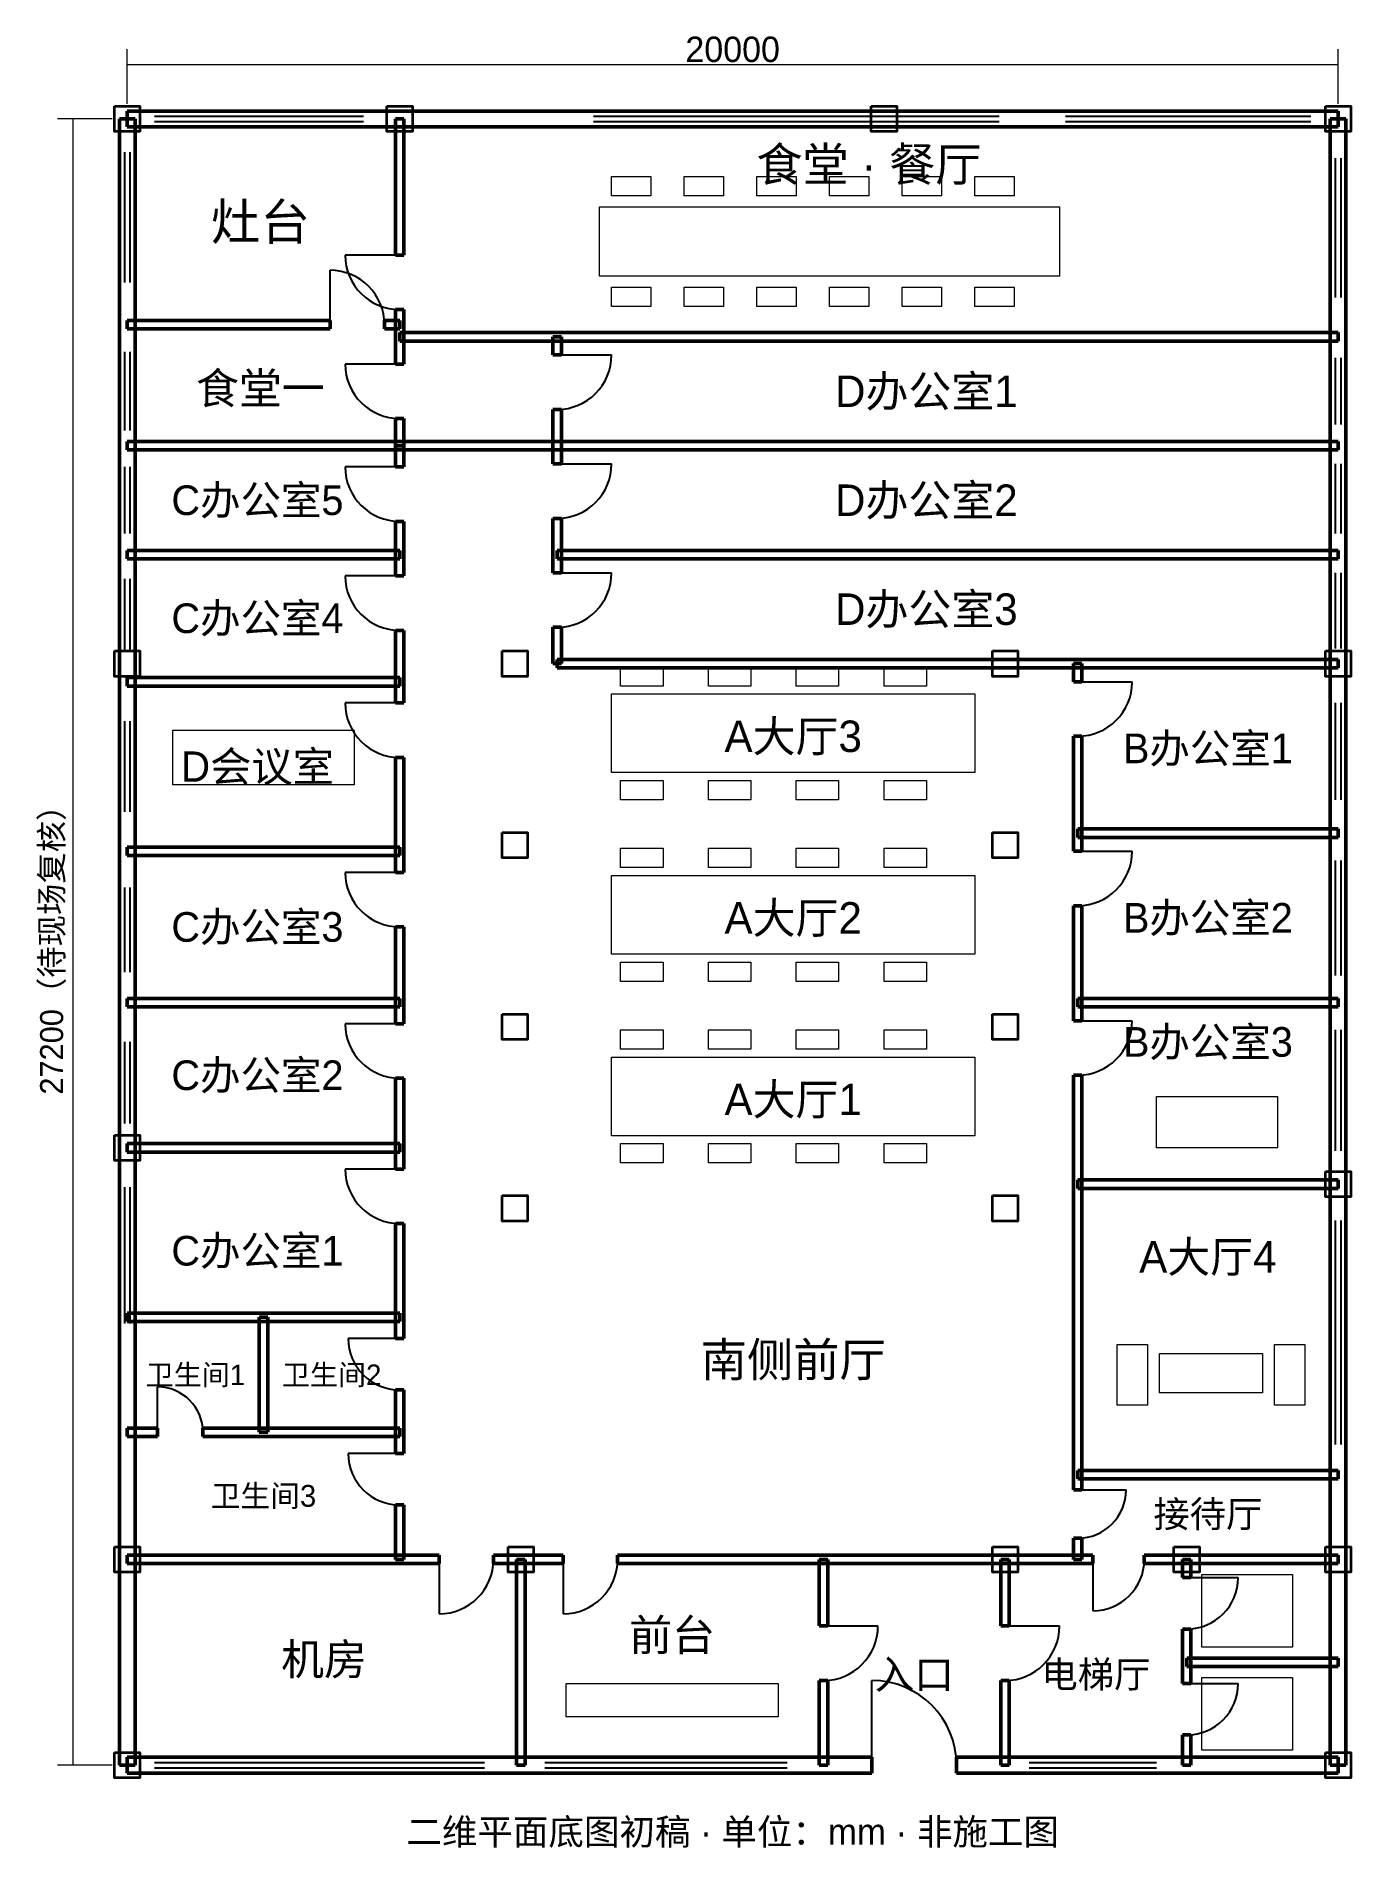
# Model space of a CAD drawing. Header units: millimetres. Extents: x -1504 to 20210, y -1364 to 28566.
import ezdxf
from ezdxf.enums import TextEntityAlignment as Align

# ---------------------------------------------------------------- set-up
doc = ezdxf.new("R2010")
doc.units = ezdxf.units.MM
for name, color, linetype, lineweight in [('A-DIMS', 6, 'Continuous', 18), ('A-DOOR', 3, 'Continuous', 25), ('A-FURN', 8, 'Continuous', 18), ('A-REF', 9, 'Continuous', 13), ('A-TEXT', 7, 'Continuous', 18), ('A-WALL', 7, 'Continuous', 50), ('A-WIND', 5, 'Continuous', 25), ('S-COLS', 1, 'Continuous', 35)]:
    doc.layers.add(name, color=color, linetype=linetype, lineweight=lineweight)
doc.styles.add('CN', font='PingFang SC')

msp = doc.modelspace()

# ---------------------------------------------------------------- linework, layer by layer
at = {"layer": 'A-DIMS'}
for p, q in [((0, 27450), (0, 28350)), ((20000, 27450), (20000, 28350)), ((0, 28100), (20000, 28100)), ((-250, 27200), (-1150, 27200)), ((-900, 27200), (-900, 0)), ((-250, 0), (-1150, 0))]:
    msp.add_line(p, q, dxfattribs=at)
at = {"layer": 'A-DOOR'}
for p, q in [((4500, 24950), (3600, 24950)), ((3350, 23800), (3350, 24700)), ((4500, 23150), (3600, 23150)), ((7100, 23300), (8000, 23300)), ((4500, 21450), (3600, 21450)), ((7100, 21500), (8000, 21500)), ((4500, 19650), (3600, 19650)), ((7100, 19700), (8000, 19700)), ((15700, 17900), (16600, 17900)), ((4500, 17550), (3600, 17550)), ((15700, 15100), (16600, 15100)), ((4500, 14750), (3600, 14750)), ((15700, 12300), (16600, 12300)), ((4500, 12250), (3600, 12250)), ((4500, 9850), (3600, 9850)), ((4500, 7050), (3650, 7050)), ((500, 5500), (500, 6250)), ((4500, 5150), (3650, 5150)), ((15700, 4550), (16500, 4550)), ((5150, 3400), (5150, 2500)), ((7200, 3400), (7200, 2500)), ((15950, 3400), (15950, 2550)), ((17500, 3100), (18350, 3100)), ((11500, 2300), (12400, 2300)), ((14500, 2300), (15400, 2300)), ((12300, 0), (12300, 1400)), ((17500, 1350), (18350, 1350))]:
    msp.add_line(p, q, dxfattribs=at)
for centre, radius, start, end in [((4500, 24950), 900, 180, 270), ((3350, 23800), 900, 0, 90), ((4500, 23150), 900, 180, 270), ((7100, 23300), 900, 270, 0), ((4500, 21450), 900, 180, 270), ((7100, 21500), 900, 270, 0), ((4500, 19650), 900, 180, 270), ((7100, 19700), 900, 270, 0), ((15700, 17900), 900, 270, 0), ((4500, 17550), 900, 180, 270), ((15700, 15100), 900, 270, 0), ((4500, 14750), 900, 180, 270), ((15700, 12300), 900, 270, 0), ((4500, 12250), 900, 180, 270), ((4500, 9850), 900, 180, 270), ((4500, 7050), 850, 180, 270), ((500, 5500), 750, 0, 90), ((4500, 5150), 850, 180, 270), ((15700, 4550), 800, 270, 0), ((5150, 3400), 900, 270, 0), ((7200, 3400), 900, 270, 0), ((15950, 3400), 850, 270, 0), ((17500, 3100), 850, 270, 0), ((11500, 2300), 900, 270, 0), ((14500, 2300), 900, 270, 0), ((12300, 0), 1400, 0, 90), ((17500, 1350), 850, 270, 0)]:
    msp.add_arc(centre, radius, start, end, dxfattribs=at)
at = {"layer": 'A-FURN'}
for points in [[(8000, 26250), (8650, 26250), (8650, 25930), (8000, 25930)], [(9200, 26250), (9850, 26250), (9850, 25930), (9200, 25930)], [(10400, 26250), (11050, 26250), (11050, 25930), (10400, 25930)], [(11600, 26250), (12250, 26250), (12250, 25930), (11600, 25930)], [(12800, 26250), (13450, 26250), (13450, 25930), (12800, 25930)], [(14000, 26250), (14650, 26250), (14650, 25930), (14000, 25930)], [(7800, 25750), (15400, 25750), (15400, 24600), (7800, 24600)], [(8000, 24420), (8650, 24420), (8650, 24100), (8000, 24100)], [(9200, 24420), (9850, 24420), (9850, 24100), (9200, 24100)], [(10400, 24420), (11050, 24420), (11050, 24100), (10400, 24100)], [(11600, 24420), (12250, 24420), (12250, 24100), (11600, 24100)], [(12800, 24420), (13450, 24420), (13450, 24100), (12800, 24100)], [(14000, 24420), (14650, 24420), (14650, 24100), (14000, 24100)], [(8150, 18150), (8850, 18150), (8850, 17830), (8150, 17830)], [(9600, 18150), (10300, 18150), (10300, 17830), (9600, 17830)], [(11050, 18150), (11750, 18150), (11750, 17830), (11050, 17830)], [(12500, 18150), (13200, 18150), (13200, 17830), (12500, 17830)], [(8000, 17700), (14000, 17700), (14000, 16400), (8000, 16400)], [(750, 17100), (3750, 17100), (3750, 16200), (750, 16200)], [(8150, 16270), (8850, 16270), (8850, 15950), (8150, 15950)], [(9600, 16270), (10300, 16270), (10300, 15950), (9600, 15950)], [(11050, 16270), (11750, 16270), (11750, 15950), (11050, 15950)], [(12500, 16270), (13200, 16270), (13200, 15950), (12500, 15950)], [(8150, 15150), (8850, 15150), (8850, 14830), (8150, 14830)], [(9600, 15150), (10300, 15150), (10300, 14830), (9600, 14830)], [(11050, 15150), (11750, 15150), (11750, 14830), (11050, 14830)], [(12500, 15150), (13200, 15150), (13200, 14830), (12500, 14830)], [(8000, 14700), (14000, 14700), (14000, 13400), (8000, 13400)], [(8150, 13270), (8850, 13270), (8850, 12950), (8150, 12950)], [(9600, 13270), (10300, 13270), (10300, 12950), (9600, 12950)], [(11050, 13270), (11750, 13270), (11750, 12950), (11050, 12950)], [(12500, 13270), (13200, 13270), (13200, 12950), (12500, 12950)], [(8150, 12150), (8850, 12150), (8850, 11830), (8150, 11830)], [(9600, 12150), (10300, 12150), (10300, 11830), (9600, 11830)], [(11050, 12150), (11750, 12150), (11750, 11830), (11050, 11830)], [(12500, 12150), (13200, 12150), (13200, 11830), (12500, 11830)], [(8000, 11700), (14000, 11700), (14000, 10400), (8000, 10400)], [(17000, 11050), (19000, 11050), (19000, 10200), (17000, 10200)], [(8150, 10270), (8850, 10270), (8850, 9950), (8150, 9950)], [(9600, 10270), (10300, 10270), (10300, 9950), (9600, 9950)], [(11050, 10270), (11750, 10270), (11750, 9950), (11050, 9950)], [(12500, 10270), (13200, 10270), (13200, 9950), (12500, 9950)], [(16350, 6950), (16850, 6950), (16850, 5950), (16350, 5950)], [(18950, 6950), (19450, 6950), (19450, 5950), (18950, 5950)], [(17050, 6800), (18750, 6800), (18750, 6150), (17050, 6150)], [(17750, 3150), (19250, 3150), (19250, 1950), (17750, 1950)], [(7250, 1350), (10750, 1350), (10750, 800), (7250, 800)], [(17750, 1450), (19250, 1450), (19250, 250), (17750, 250)]]:
    msp.add_lwpolyline(points, close=True, dxfattribs=at)
at = {"layer": 'A-WALL'}
for p, q in [((0, 27330), (20000, 27330)), ((0, 27330), (0, 27070)), ((20000, 27330), (20000, 27070)), ((-130, 27200), (-130, 0)), ((-130, 27200), (130, 27200)), ((0, 27070), (20000, 27070)), ((130, 27200), (130, 0)), ((4430, 27200), (4430, 24950)), ((4430, 27200), (4570, 27200)), ((4570, 27200), (4570, 24950)), ((19870, 27200), (19870, 0)), ((19870, 27200), (20130, 27200)), ((20130, 27200), (20130, 0)), ((4430, 24950), (4570, 24950)), ((4430, 24050), (4430, 23150)), ((4430, 24050), (4570, 24050)), ((4570, 24050), (4570, 23150)), ((0, 23870), (3350, 23870)), ((0, 23870), (0, 23730)), ((0, 23730), (3350, 23730)), ((3350, 23870), (3350, 23730)), ((4250, 23870), (4500, 23870)), ((4250, 23870), (4250, 23730)), ((4250, 23730), (4500, 23730)), ((4500, 23870), (4500, 23730)), ((4500, 23670), (20000, 23670)), ((4500, 23670), (4500, 23530)), ((20000, 23670), (20000, 23530)), ((4500, 23530), (20000, 23530)), ((7030, 23600), (7030, 23300)), ((7030, 23600), (7170, 23600)), ((7170, 23600), (7170, 23300)), ((4430, 23150), (4570, 23150)), ((7030, 23300), (7170, 23300)), ((4430, 22250), (4430, 21800)), ((4430, 22250), (4570, 22250)), ((4570, 22250), (4570, 21800)), ((7030, 22400), (7030, 21500)), ((7030, 22400), (7170, 22400)), ((7170, 22400), (7170, 21500)), ((0, 21870), (20000, 21870)), ((0, 21870), (0, 21730)), ((20000, 21870), (20000, 21730)), ((0, 21730), (20000, 21730)), ((4430, 21800), (4570, 21800)), ((4430, 21800), (4430, 21450)), ((4430, 21800), (4570, 21800)), ((4570, 21800), (4570, 21450)), ((4430, 21450), (4570, 21450)), ((7030, 21500), (7170, 21500)), ((4430, 20550), (4430, 19650)), ((4430, 20550), (4570, 20550)), ((4570, 20550), (4570, 19650)), ((7030, 20600), (7030, 19700)), ((7030, 20600), (7170, 20600)), ((7170, 20600), (7170, 19700)), ((0, 20070), (4500, 20070)), ((0, 20070), (0, 19930)), ((4500, 20070), (4500, 19930)), ((7100, 20070), (20000, 20070)), ((7100, 20070), (7100, 19930)), ((20000, 20070), (20000, 19930)), ((0, 19930), (4500, 19930)), ((7100, 19930), (20000, 19930)), ((4430, 19650), (4570, 19650)), ((7030, 19700), (7170, 19700)), ((4430, 18750), (4430, 17550)), ((4430, 18750), (4570, 18750)), ((4570, 18750), (4570, 17550)), ((7030, 18800), (7030, 18200)), ((7030, 18800), (7170, 18800)), ((7170, 18800), (7170, 18200)), ((7100, 18270), (20000, 18270)), ((7100, 18270), (7100, 18130)), ((20000, 18270), (20000, 18130)), ((0, 17970), (4500, 17970)), ((0, 17970), (0, 17830)), ((4500, 17970), (4500, 17830)), ((7030, 18200), (7170, 18200)), ((7100, 18130), (20000, 18130)), ((15630, 18200), (15630, 17900)), ((15630, 18200), (15770, 18200)), ((15770, 18200), (15770, 17900)), ((0, 17830), (4500, 17830)), ((15630, 17900), (15770, 17900)), ((4430, 17550), (4570, 17550)), ((15630, 17000), (15630, 15100)), ((15630, 17000), (15770, 17000)), ((15770, 17000), (15770, 15100)), ((4430, 16650), (4430, 14750)), ((4430, 16650), (4570, 16650)), ((4570, 16650), (4570, 14750)), ((15700, 15470), (20000, 15470)), ((15700, 15470), (15700, 15330)), ((15700, 15330), (20000, 15330)), ((20000, 15470), (20000, 15330)), ((0, 15170), (4500, 15170)), ((0, 15170), (0, 15030)), ((0, 15030), (4500, 15030)), ((4500, 15170), (4500, 15030)), ((15630, 15100), (15770, 15100)), ((4430, 14750), (4570, 14750)), ((15630, 14200), (15630, 12300)), ((15630, 14200), (15770, 14200)), ((15770, 14200), (15770, 12300)), ((4430, 13850), (4430, 12250)), ((4430, 13850), (4570, 13850)), ((4570, 13850), (4570, 12250)), ((0, 12670), (4500, 12670)), ((0, 12670), (0, 12530)), ((4500, 12670), (4500, 12530)), ((15700, 12670), (20000, 12670)), ((15700, 12670), (15700, 12530)), ((20000, 12670), (20000, 12530)), ((0, 12530), (4500, 12530)), ((15630, 12300), (15770, 12300)), ((15700, 12530), (20000, 12530)), ((4430, 12250), (4570, 12250)), ((15630, 11400), (15630, 4550)), ((15630, 11400), (15770, 11400)), ((15770, 11400), (15770, 4550)), ((4430, 11350), (4430, 9850)), ((4430, 11350), (4570, 11350)), ((4570, 11350), (4570, 9850)), ((0, 10270), (4500, 10270)), ((0, 10270), (0, 10130)), ((4500, 10270), (4500, 10130)), ((0, 10130), (4500, 10130)), ((4430, 9850), (4570, 9850)), ((15700, 9670), (20000, 9670)), ((15700, 9670), (15700, 9530)), ((20000, 9670), (20000, 9530)), ((15700, 9530), (20000, 9530)), ((4430, 8950), (4430, 7050)), ((4430, 8950), (4570, 8950)), ((4570, 8950), (4570, 7050)), ((0, 7470), (4500, 7470)), ((0, 7470), (0, 7330)), ((0, 7330), (4500, 7330)), ((2180, 7400), (2180, 5500)), ((2180, 7400), (2320, 7400)), ((2320, 7400), (2320, 5500)), ((4500, 7470), (4500, 7330)), ((4430, 7050), (4570, 7050)), ((4430, 6200), (4430, 5150)), ((4430, 6200), (4570, 6200)), ((4570, 6200), (4570, 5150)), ((0, 5570), (500, 5570)), ((0, 5570), (0, 5430)), ((0, 5430), (500, 5430)), ((500, 5570), (500, 5430)), ((1250, 5570), (4500, 5570)), ((1250, 5570), (1250, 5430)), ((1250, 5430), (4500, 5430)), ((2180, 5500), (2320, 5500)), ((4500, 5570), (4500, 5430)), ((4430, 5150), (4570, 5150)), ((15700, 4870), (20000, 4870)), ((15700, 4870), (15700, 4730)), ((20000, 4870), (20000, 4730)), ((15630, 4550), (15770, 4550)), ((15700, 4730), (20000, 4730)), ((4430, 4300), (4430, 3400)), ((4430, 4300), (4570, 4300)), ((4570, 4300), (4570, 3400)), ((15630, 3750), (15630, 3400)), ((15630, 3750), (15770, 3750)), ((15770, 3750), (15770, 3400)), ((0, 3470), (5150, 3470)), ((0, 3470), (0, 3330)), ((0, 3330), (5150, 3330)), ((4430, 3400), (4570, 3400)), ((5150, 3470), (5150, 3330)), ((6050, 3470), (7200, 3470)), ((6050, 3470), (6050, 3330)), ((6050, 3330), (7200, 3330)), ((6430, 3400), (6430, 0)), ((6430, 3400), (6570, 3400)), ((6570, 3400), (6570, 0)), ((7200, 3470), (7200, 3330)), ((8100, 3470), (15950, 3470)), ((8100, 3470), (8100, 3330)), ((8100, 3330), (15950, 3330)), ((11430, 3400), (11430, 2300)), ((11430, 3400), (11570, 3400)), ((11570, 3400), (11570, 2300)), ((14430, 3400), (14430, 2300)), ((14430, 3400), (14570, 3400)), ((14570, 3400), (14570, 2300)), ((15630, 3400), (15770, 3400)), ((15950, 3470), (15950, 3330)), ((16800, 3470), (20000, 3470)), ((16800, 3470), (16800, 3330)), ((16800, 3330), (20000, 3330)), ((17430, 3400), (17430, 3100)), ((17430, 3400), (17570, 3400)), ((17570, 3400), (17570, 3100)), ((20000, 3470), (20000, 3330)), ((17430, 3100), (17570, 3100)), ((11430, 2300), (11570, 2300)), ((14430, 2300), (14570, 2300)), ((17430, 2250), (17430, 1350)), ((17430, 2250), (17570, 2250)), ((17570, 2250), (17570, 1350)), ((17500, 1770), (20000, 1770)), ((17500, 1770), (17500, 1630)), ((17500, 1630), (20000, 1630)), ((20000, 1770), (20000, 1630)), ((11430, 1400), (11430, 0)), ((11430, 1400), (11570, 1400)), ((11570, 1400), (11570, 0)), ((14430, 1400), (14430, 0)), ((14430, 1400), (14570, 1400)), ((14570, 1400), (14570, 0)), ((17430, 1350), (17570, 1350)), ((17430, 500), (17430, 0)), ((17430, 500), (17570, 500)), ((17570, 500), (17570, 0)), ((-130, 0), (130, 0)), ((0, 130), (12300, 130)), ((0, 130), (0, -130)), ((6430, 0), (6570, 0)), ((11430, 0), (11570, 0)), ((12300, 130), (12300, -130)), ((13700, 130), (20000, 130)), ((13700, 130), (13700, -130)), ((14430, 0), (14570, 0)), ((17430, 0), (17570, 0)), ((19870, 0), (20130, 0)), ((20000, 130), (20000, -130)), ((0, -130), (12300, -130)), ((13700, -130), (20000, -130))]:
    msp.add_line(p, q, dxfattribs=at)
at = {"layer": 'A-WIND'}
for p, q in [((450, 27245), (3900, 27245)), ((7700, 27245), (14400, 27245)), ((15500, 27245), (19550, 27245)), ((450, 27155), (3900, 27155)), ((7700, 27155), (14400, 27155)), ((15500, 27155), (19550, 27155)), ((-45, 26650), (-45, 24500)), ((45, 26650), (45, 24500)), ((19955, 26550), (19955, 24250)), ((20045, 26550), (20045, 24250)), ((-45, 23350), (-45, 22050)), ((45, 23350), (45, 22050)), ((19955, 23250), (19955, 22150)), ((20045, 23250), (20045, 22150)), ((-45, 21450), (-45, 20350)), ((45, 21450), (45, 20350)), ((19955, 21500), (19955, 20350)), ((20045, 21500), (20045, 20350)), ((-45, 19600), (-45, 18400)), ((45, 19600), (45, 18400)), ((19955, 19700), (19955, 18450)), ((20045, 19700), (20045, 18450)), ((19955, 17550), (19955, 15950)), ((20045, 17550), (20045, 15950)), ((-45, 17250), (-45, 15750)), ((45, 17250), (45, 15750)), ((19955, 14950), (19955, 13050)), ((20045, 14950), (20045, 13050)), ((-45, 14500), (-45, 13100)), ((45, 14500), (45, 13100)), ((19955, 12150), (19955, 10150)), ((20045, 12150), (20045, 10150)), ((-45, 11950), (-45, 10600)), ((45, 11950), (45, 10600)), ((-45, 9550), (-45, 7300)), ((45, 9550), (45, 7300)), ((19955, 9000), (19955, 5300)), ((20045, 9000), (20045, 5300)), ((450, 45), (5900, 45)), ((6900, 45), (10900, 45)), ((14900, 45), (17000, 45)), ((450, -45), (5900, -45)), ((6900, -45), (10900, -45)), ((14900, -45), (17000, -45))]:
    msp.add_line(p, q, dxfattribs=at)
at = {"layer": 'S-COLS'}
for points in [[(-210, 27410), (210, 27410), (210, 26990), (-210, 26990)], [(4290, 27410), (4710, 27410), (4710, 26990), (4290, 26990)], [(12290, 27410), (12710, 27410), (12710, 26990), (12290, 26990)], [(19790, 27410), (20210, 27410), (20210, 26990), (19790, 26990)], [(-210, 18410), (210, 18410), (210, 17990), (-210, 17990)], [(6190, 18410), (6610, 18410), (6610, 17990), (6190, 17990)], [(14290, 18410), (14710, 18410), (14710, 17990), (14290, 17990)], [(19790, 18410), (20210, 18410), (20210, 17990), (19790, 17990)], [(6190, 15410), (6610, 15410), (6610, 14990), (6190, 14990)], [(14290, 15410), (14710, 15410), (14710, 14990), (14290, 14990)], [(6190, 12410), (6610, 12410), (6610, 11990), (6190, 11990)], [(14290, 12410), (14710, 12410), (14710, 11990), (14290, 11990)], [(-210, 10410), (210, 10410), (210, 9990), (-210, 9990)], [(19790, 9810), (20210, 9810), (20210, 9390), (19790, 9390)], [(6190, 9410), (6610, 9410), (6610, 8990), (6190, 8990)], [(14290, 9410), (14710, 9410), (14710, 8990), (14290, 8990)], [(-210, 3610), (210, 3610), (210, 3190), (-210, 3190)], [(6290, 3610), (6710, 3610), (6710, 3190), (6290, 3190)], [(14290, 3610), (14710, 3610), (14710, 3190), (14290, 3190)], [(17290, 3610), (17710, 3610), (17710, 3190), (17290, 3190)], [(19790, 3610), (20210, 3610), (20210, 3190), (19790, 3190)], [(-210, 210), (210, 210), (210, -210), (-210, -210)], [(19790, 210), (20210, 210), (20210, -210), (19790, -210)]]:
    msp.add_lwpolyline(points, close=True, dxfattribs=at)

# ---------------------------------------------------------------- texts
at = {"layer": 'A-DIMS', "style": 'CN'}
msp.add_text('20000', height=420, dxfattribs=at).set_placement((10000, 28350), align=Align.MIDDLE_CENTER)
msp.add_text('27200（待现场复核）', height=380, rotation=90, dxfattribs=at).set_placement((-1250, 13600), align=Align.MIDDLE_CENTER)
at = {"layer": 'A-REF', "style": 'CN'}
msp.add_text('二维平面底图初稿 · 单位：mm · 非施工图', height=430, dxfattribs=at).set_placement((10000, -1100), align=Align.MIDDLE_CENTER)
at = {"layer": 'A-TEXT', "style": 'CN'}
for s, height, p in [('食堂 · 餐厅', 560, (12250, 26450)), ('灶台', 600, (2200, 25500)), ('食堂一', 520, (2200, 22750)), ('D办公室1', 520, (13200, 22700)), ('C办公室5', 490, (2150, 20900)), ('D办公室2', 520, (13200, 20900)), ('C办公室4', 490, (2150, 18950)), ('D办公室3', 520, (13200, 19100)), ('A大厅3', 520, (11000, 17000)), ('B办公室1', 490, (17850, 16800)), ('D会议室', 500, (2150, 16500)), ('C办公室3', 490, (2150, 13850)), ('A大厅2', 520, (11000, 14000)), ('B办公室2', 490, (17850, 14000)), ('B办公室3', 490, (17850, 11950)), ('C办公室2', 490, (2150, 11400)), ('A大厅1', 520, (11000, 11000)), ('C办公室1', 490, (2150, 8500)), ('A大厅4', 520, (17850, 8400)), ('南侧前厅', 560, (11000, 6700)), ('卫生间1', 340, (1125, 6450)), ('卫生间2', 340, (3375, 6450)), ('卫生间3', 360, (2250, 4450)), ('接待厅', 440, (17850, 4150)), ('前台', 520, (9000, 2150)), ('机房', 520, (3250, 1750)), ('入口', 480, (13000, 1500)), ('电梯厅', 440, (16000, 1500))]:
    msp.add_text(s, height=height, dxfattribs=at).set_placement(p, align=Align.MIDDLE_CENTER)

doc.saveas('drawing.dxf')
